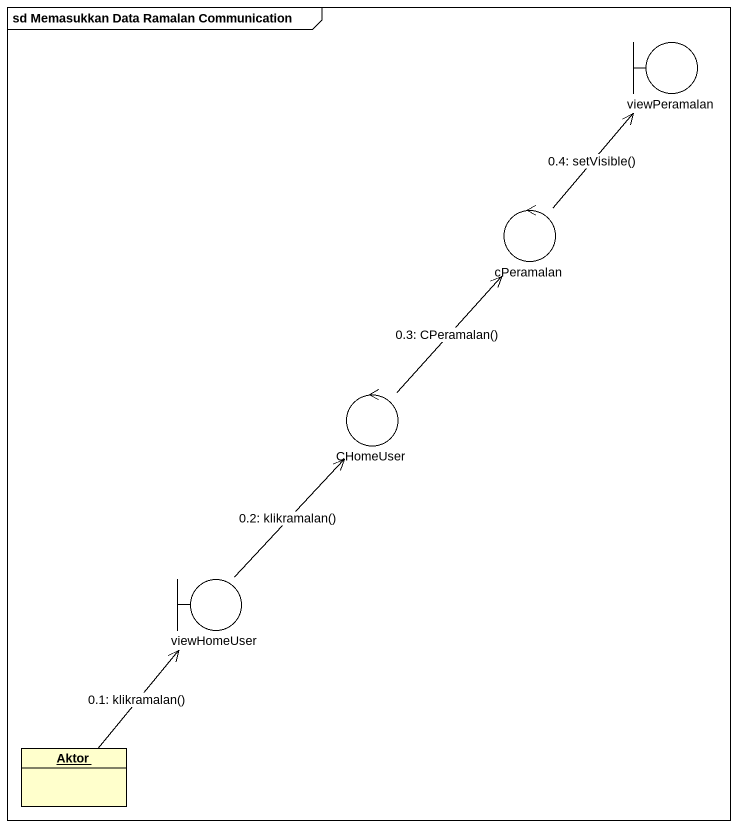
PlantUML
@startuml
mainframe sd Memasukkan Data Ramalan Communication
allowmixing
hide circle
hide empty members
boundary viewPeramalan
control cPeramalan
control CHomeUser
boundary viewHomeUser
object Aktor
Aktor -up-> viewHomeUser : 0.1: klikramalan()
viewHomeUser -up-> CHomeUser : 0.2: klikramalan()
CHomeUser -up-> cPeramalan : 0.3: CPeramalan()
cPeramalan -up-> viewPeramalan : 0.4: setVisible()
@enduml
